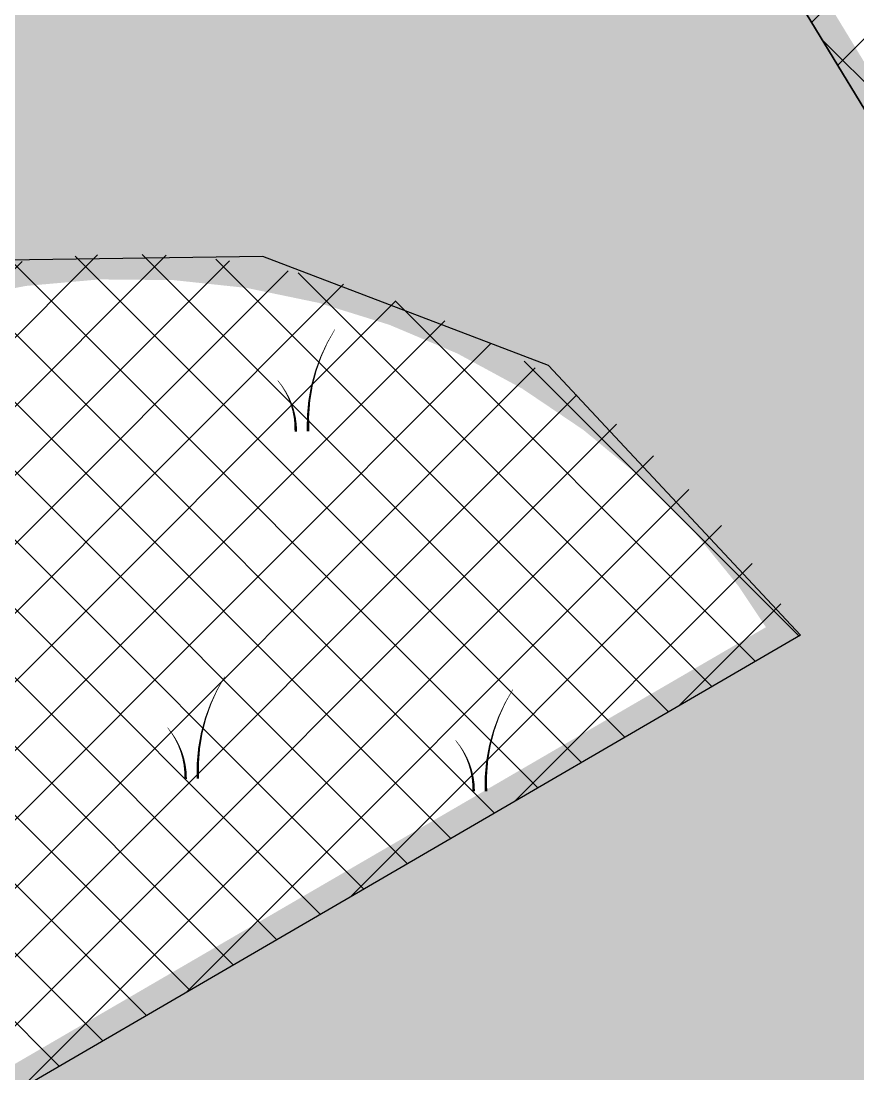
# Model space of a CAD drawing. Header units: millimetres. Extents: x 476643 to 477419, y 1110674 to 1111494.
# Drawn here: x 476867.91 to 476876.51, y 1111043.14 to 1111053.95 of the extents above; entities that cross this region are included whole.
import ezdxf

# ---------------------------------------------------------------- set-up
doc = ezdxf.new("R2010")
doc.units = ezdxf.units.MM
doc.header["$LTSCALE"] = 0.001
doc.header["$MEASUREMENT"] = 0
doc.layers.add('D-CONGTRINH', color=7, linetype='Continuous', lineweight=15)
doc.layers.add('HT_thuc vat', color=3, linetype='Continuous')
doc.layers.add('Net manh', color=252, linetype='Continuous')
pattern_1 = [(45, (0, 0), (-0.3535533906, 0.3535533906), []), (135, (0, 0), (-0.3535533906, -0.3535533906), [])]

# ---------------------------------------------------------------- blocks, each defined once
blk = doc.blocks.new('fff')
for points in [[(476844.844, 1111057.102), (476856.677, 1111036.48), (476858.85, 1111037.869), (476855.093, 1111044.715), (476857.216, 1111046.33), (476856.112, 1111048.508), (476871.044, 1111057.145), (476872.283, 1111055.014), (476874.691, 1111056.137), (476878.824, 1111049.354), (476881.263, 1111050.784), (476869.329, 1111071.303)], [(476878.824, 1111049.354), (476874.691, 1111056.137), (476872.283, 1111055.014), (476871.044, 1111057.145), (476856.112, 1111048.508), (476857.216, 1111046.33), (476855.093, 1111044.715), (476858.85, 1111037.869)], [(476875.915, 1111047.644), (476873.327, 1111050.415), (476870.39, 1111051.534), (476867.269, 1111051.492), (476863.91, 1111050.081), (476862.08, 1111048.418), (476861.356, 1111046.168), (476860.873, 1111043.011), (476862.029, 1111039.571)], [(476875.915, 1111047.644), (476862.029, 1111039.571)]]:
    blk.add_lwpolyline(points)
at = {"layer": 'HT_thuc vat'}
for points in [[(476870.855, 1111049.738, 0.0262, 0.00525, -0.153458), (476871.131, 1111050.786, 0.00525, 0.00525, 16.012614)], [(476870.729, 1111049.737, 0.0262, 0.00525, 0.181131), (476870.543, 1111050.262, 0.0262, 0.00525, -4.506935)], [(476869.723, 1111046.171, 0.0262, 0.00525, -0.153458), (476869.999, 1111047.219, 0.00525, 0.00525, 16.012614)], [(476872.683, 1111046.04, 0.0262, 0.00525, -0.153458), (476872.96, 1111047.088, 0.00525, 0.00525, 16.012614)], [(476869.597, 1111046.169, 0.0262, 0.00525, 0.181131), (476869.411, 1111046.695, 0.0262, 0.00525, -4.506935)], [(476872.557, 1111046.039, 0.0262, 0.00525, 0.181131), (476872.371, 1111046.564, 0.0262, 0.00525, -4.506935)]]:
    blk.add_lwpolyline(points, format="xyseb", dxfattribs=at)

msp = doc.modelspace()

# ---------------------------------------------------------------- hatches: boundary and pattern name
at = {"layer": 'HT_thuc vat', "lineweight": 35}
h = msp.add_hatch(dxfattribs=at)
h.set_pattern_fill('ANSI37', color=3, scale=4, style=0)
h.set_pattern_definition(pattern_1)
h.paths.add_polyline_path([(476869.329, 1111071.303), (476881.264, 1111050.782), (476878.824, 1111049.354), (476874.691, 1111056.137), (476872.283, 1111055.014), (476871.044, 1111057.145), (476856.112, 1111048.508), (476857.216, 1111046.33), (476855.093, 1111044.715), (476858.85, 1111037.869), (476856.677, 1111036.48), (476844.875, 1111057.117), (476847.136, 1111058.396), (476849.65, 1111054.074), (476869.258, 1111065.478), (476866.745, 1111069.8)])
h = msp.add_hatch(dxfattribs=at)
h.set_pattern_fill('ANSI37', color=3, scale=4, style=0)
h.set_pattern_definition(pattern_1)
edge = h.paths.add_edge_path()
edge.add_line((476862.029, 1111039.571), (476875.915, 1111047.644))
edge.add_arc((476869.021, 1111043.525), 8.032, 30.8612, 209.4878)
at = {"layer": 'Net manh', "lineweight": 35}
h = msp.add_hatch(dxfattribs=at)
h.set_pattern_fill('AR-CONC', color=256, scale=0.5, style=0)
h.set_pattern_definition([(50, (0, 0), (3.586300913, -0.313760675), [0.375, -4.125]), (355, (0, 0), (-0.693756668, 3.760960669), [0.3, -3.3]), (100.4514, (0.299, -0.026), (2.892546909, 3.44719771), [0.31870095, -3.50571056]), (46.1842, (0, 1), (5.336205243, -0.827595072), [0.5625, -6.1875]), (96.6356, (0.4447, 0.931), (4.673313528, 4.870589355), [0.47805144, -5.258565]), (351.1842, (0, 1), (4.673309726, 4.870593005), [0.45, -4.95]), (21, (0.5, 0.75), (2.9845352606, -2.013094453), [0.375, -4.125]), (326, (0.5, 0.75), (1.21657666, 3.625750225), [0.3, -3.3]), (71.4514, (0.7487, 0.5822), (4.201113143, 1.612652484), [0.31870095, -3.50571056]), (37.5, (0, 0), (0.0607992766, 1.6644692692), [0, -3.26, 0, -3.35, 0, -3.3125]), (7.5, (0, 0), (1.3153476872, 1.9720585594), [0, -1.91, 0, -3.185, 0, -1.2625]), (327.5, (-1.115, 0), (2.6691121809, -0.1127743587), [0, -1.25, 0, -3.9, 0, -5.175]), (317.5, (-1.615, 0), (2.9159308467, 0.5005249117), [0, -1.625, 0, -2.59, 0, -3.675])])
h.paths.add_polyline_path([(476919.678, 1111195.132), (476905.27, 1111199.62), (476881.222, 1111180.988), (476884.014, 1111178.421), (476902.256, 1111190.409), (476906.86, 1111192.769), (476911.002, 1111193.185), (476915.048, 1111192.495), (476920.517, 1111187.834), (476931.722, 1111168.994), (476941.973, 1111151.665), (476953.389, 1111131.366), (476950.775, 1111129.895), (476939.374, 1111150.166), (476929.141, 1111167.464), (476921.533, 1111180.257), (476921.365, 1111180.142), (476928.61, 1111167.489), (476924.343, 1111164.877), (476917.231, 1111177.299), (476921.533, 1111180.257), (476918.192, 1111185.873), (476913.73, 1111189.676), (476910.898, 1111190.16), (476907.724, 1111189.84), (476903.863, 1111187.862), (476886.623, 1111176.533), (476920.603, 1111118.895), (476910.93, 1111113.044), (476881.317, 1111164.882), (476878.227, 1111169.217), (476828.871, 1111130.109), (476827.008, 1111132.461), (476876.483, 1111171.663), (476875.85, 1111172.552), (476873.947, 1111174.758), (476815.257, 1111128.255), (476815.401, 1111128.064), (476820.193, 1111131.675), (476824.768, 1111125.606), (476819.977, 1111121.994), (476815.257, 1111128.255), (476807.492, 1111122.102), (476804.733, 1111107.368), (476808.152, 1111109.444), (476812.304, 1111102.606), (476808.885, 1111100.53), (476817.696, 1111084.597), (476828.197, 1111067.575), (476854.923, 1111021.873), (476859.969, 1111013.191), (476861.548, 1111014.332), (476860.359, 1111015.977), (476861.699, 1111016.816), (476866.777, 1111009.791), (476863.593, 1111008.022), (476874.683, 1110988.82), (476875.25, 1110989.142), (476870.843, 1110996.461), (476875.336, 1110999.132), (476880.206, 1110991.953), (476883.185, 1110993.083), (476871.516, 1111012.106), (476873.431, 1111013.281), (476877.458, 1111006.59), (476879.922, 1111007.612), (476881.249, 1111005.563), (476896.225, 1111014.122), (476895.006, 1111016.265), (476897.188, 1111017.781), (476893.406, 1111024.763), (476895.645, 1111025.976), (476908.962, 1111002.865), (476917.791, 1111006.216), (476936.102, 1111017.449), (476998.747, 1111051.459), (476995.68, 1111063.601)])
h.paths.add_polyline_path([(476958.847, 1111107.758, -0.265969), (476960.222, 1111111.338, -1.094375), (476964.527, 1111104.968), (476984.511, 1111071.014, -1), (476988.411, 1111064.351, -0.523531), (476982.658, 1111067.025, -0.350846), (476925.84, 1111033.599, -0.510479), (476925.233, 1111027.376, -0.133155), (476923.283, 1111026.848, -0.721058), (476920.97, 1111033.797, -0.02831), (476921.334, 1111034.039), (476901.434, 1111068.041, -0.133155), (476899.484, 1111067.512, -0.721058), (476897.17, 1111074.462, -0.45613), (476902.868, 1111073.229, -0.336636)], flags=16)
h.paths.add_polyline_path([(476924.562, 1111118.778), (476916.356, 1111132.961), (476939.23, 1111145.036), (476946.731, 1111131.546)], flags=16)
h.paths.add_polyline_path([(476913.506, 1111131.652), (476892.287, 1111168.711), (476914.554, 1111181.381), (476924.45, 1111164.097), (476935.773, 1111144.322)], flags=16)
h.paths.add_polyline_path([(476936.028, 1111144.479), (476925.093, 1111163.577), (476929.359, 1111166.19), (476940.294, 1111147.091)], flags=16)
h.paths.add_polyline_path([(476911.398, 1111111.388), (476874.597, 1111090.088), (476881.405, 1111078.326), (476869.329, 1111071.303), (476881.264, 1111050.782), (476878.824, 1111049.354), (476874.691, 1111056.137), (476872.283, 1111055.014), (476871.044, 1111057.145), (476856.112, 1111048.508), (476857.216, 1111046.33), (476855.093, 1111044.715), (476858.85, 1111037.869), (476856.677, 1111036.48), (476844.89, 1111057.09), (476844.86, 1111057.073), (476815.425, 1111108.085), (476852.179, 1111128.965), (476845.072, 1111141.285), (476863.526, 1111151.848), (476882.531, 1111162.098)], flags=16)
h.paths.add_polyline_path([(476909.78, 1111179.873), (476895.871, 1111171.858), (476891.877, 1111178.789), (476905.786, 1111186.804)], flags=16)
h.paths.add_polyline_path([(476882.248, 1111046.634), (476883.378, 1111044.561), (476878.312, 1111041.583), (476877.182, 1111043.656)], flags=16)
h.paths.add_polyline_path([(476885.92, 1111040.256), (476888.685, 1111035.458), (476887.566, 1111034.798), (476884.794, 1111039.607)], flags=16)
h.paths.add_polyline_path([(476875.915, 1111047.644), (476862.029, 1111039.571, -0.988086)], flags=16)
h.paths.add_polyline_path([(476891.078, 1111031.067), (476892.329, 1111029.061), (476887.414, 1111026.204), (476886.23, 1111028.286)], flags=16)
h.paths.add_polyline_path([(476842.904, 1111126.475), (476833.987, 1111121.522), (476831.884, 1111125.215), (476840.801, 1111130.168)], flags=16)
h.paths.add_polyline_path([(476873.609, 1111041.58), (476874.794, 1111039.559), (476869.651, 1111036.476), (476868.502, 1111038.63)], flags=16)
h.paths.add_polyline_path([(476890.066, 1111023.116, -0.976932), (476876.18, 1111015.042)], flags=16)
h.paths.add_polyline_path([(476882.474, 1111026.128), (476883.583, 1111023.933), (476878.736, 1111021.112), (476877.628, 1111023.307)], flags=16)
h.paths.add_polyline_path([(476833.068, 1111119.637), (476818.39, 1111110.963), (476815.846, 1111115.268), (476830.524, 1111123.942)], flags=16)
h.paths.add_polyline_path([(476864.981, 1111036.611), (476866.198, 1111034.494), (476861.025, 1111031.519), (476859.834, 1111033.655)], flags=16)
h.paths.add_polyline_path([(476873.798, 1111020.986), (476875.057, 1111018.872), (476870.06, 1111015.969), (476868.952, 1111018.164)], flags=16)

# ---------------------------------------------------------------- linework, layer by layer
at = {"layer": 'D-CONGTRINH', "lineweight": 35, "const_width": 0.5}
msp.add_lwpolyline([(476869.329, 1111071.303), (476881.264, 1111050.782), (476878.824, 1111049.354), (476874.691, 1111056.137), (476872.283, 1111055.014), (476871.044, 1111057.145), (476856.112, 1111048.508), (476857.216, 1111046.33), (476855.093, 1111044.715), (476858.85, 1111037.869), (476856.677, 1111036.48), (476844.875, 1111057.117), (476847.136, 1111058.396), (476849.65, 1111054.074), (476869.258, 1111065.478), (476866.745, 1111069.8)], close=True, dxfattribs=at)
msp.add_lwpolyline([(476862.029, 1111039.571), (476875.915, 1111047.644, 0.988086), (476862.029, 1111039.571, -1.254312)], format="xyb", dxfattribs=at)

# ---------------------------------------------------------------- block references
at = {"lineweight": 35}
msp.add_blockref('fff', (0, 0), dxfattribs=at)

doc.saveas('drawing.dxf')
